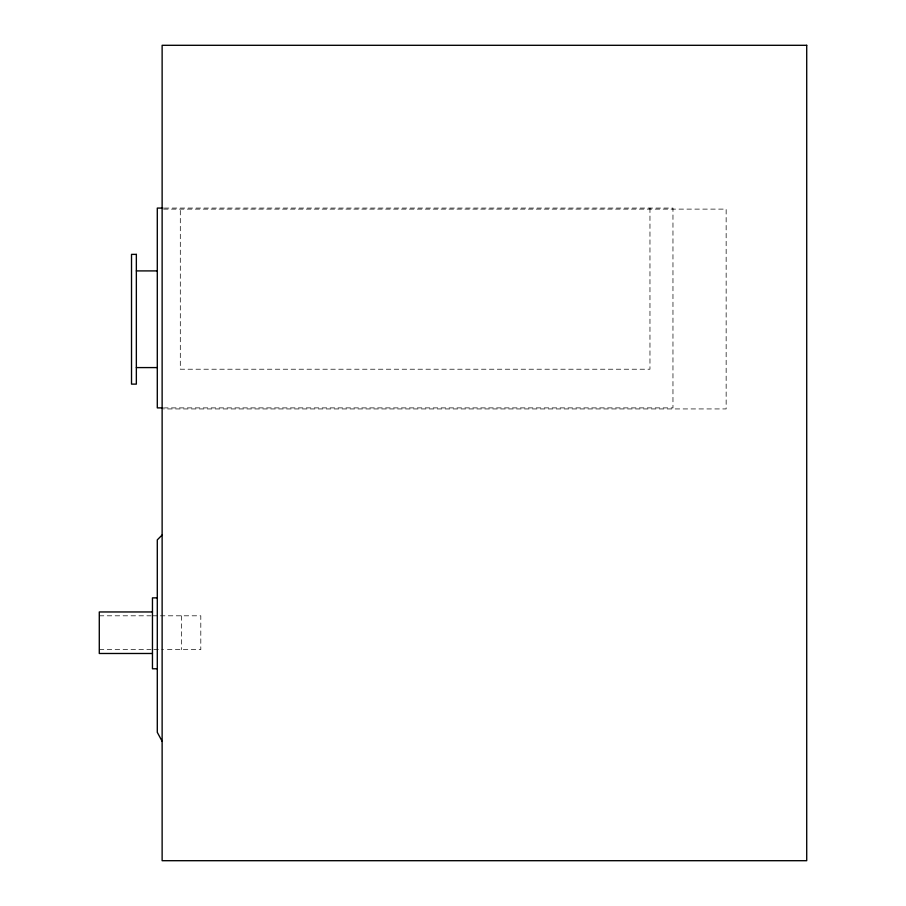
<?xml version="1.0" encoding="UTF-8"?>
<svg xmlns="http://www.w3.org/2000/svg" width="906" height="906" viewBox="0 0 906 906"><rect width="100%" height="100%" fill="white"/><g stroke="black" fill="none" stroke-linecap="round" stroke-linejoin="round"><path stroke-width="0.68" stroke-dasharray="4.53 3.4" d="M164.36 208.074L672.965 208.074L672.965 407.893L164.36 407.893M163.544 209.116L726.148 209.116L726.148 408.934L163.544 408.934M99.286 615.808L151.064 615.808M152.457 615.808L200.804 615.808L200.804 649.647L164.892 649.647M99.286 649.647L151.064 649.647M153.839 649.647L163.51 649.647M649.964 208.074L649.964 369.218L180.305 369.218L180.305 208.074M181.472 615.808L181.472 649.647"/><path stroke-width="1.36" d="M162.129 535.016L157.293 539.874L157.293 732.342L162.129 741.278M162.944 208.074L157.293 208.074L157.293 407.893L162.944 407.893M136.353 270.905L157.293 270.905M136.353 367.587L157.293 367.587M157.293 597.869L152.457 597.869L152.457 668.775L157.293 668.775M152.457 611.958L99.286 611.958L99.286 653.486L152.457 653.486M806.714 45.3L162.129 45.3L162.129 860.7L806.714 860.7L806.714 45.3M136.353 254.371L131.517 254.371L131.517 384.121L136.353 384.121L136.353 254.371"/></g></svg>
